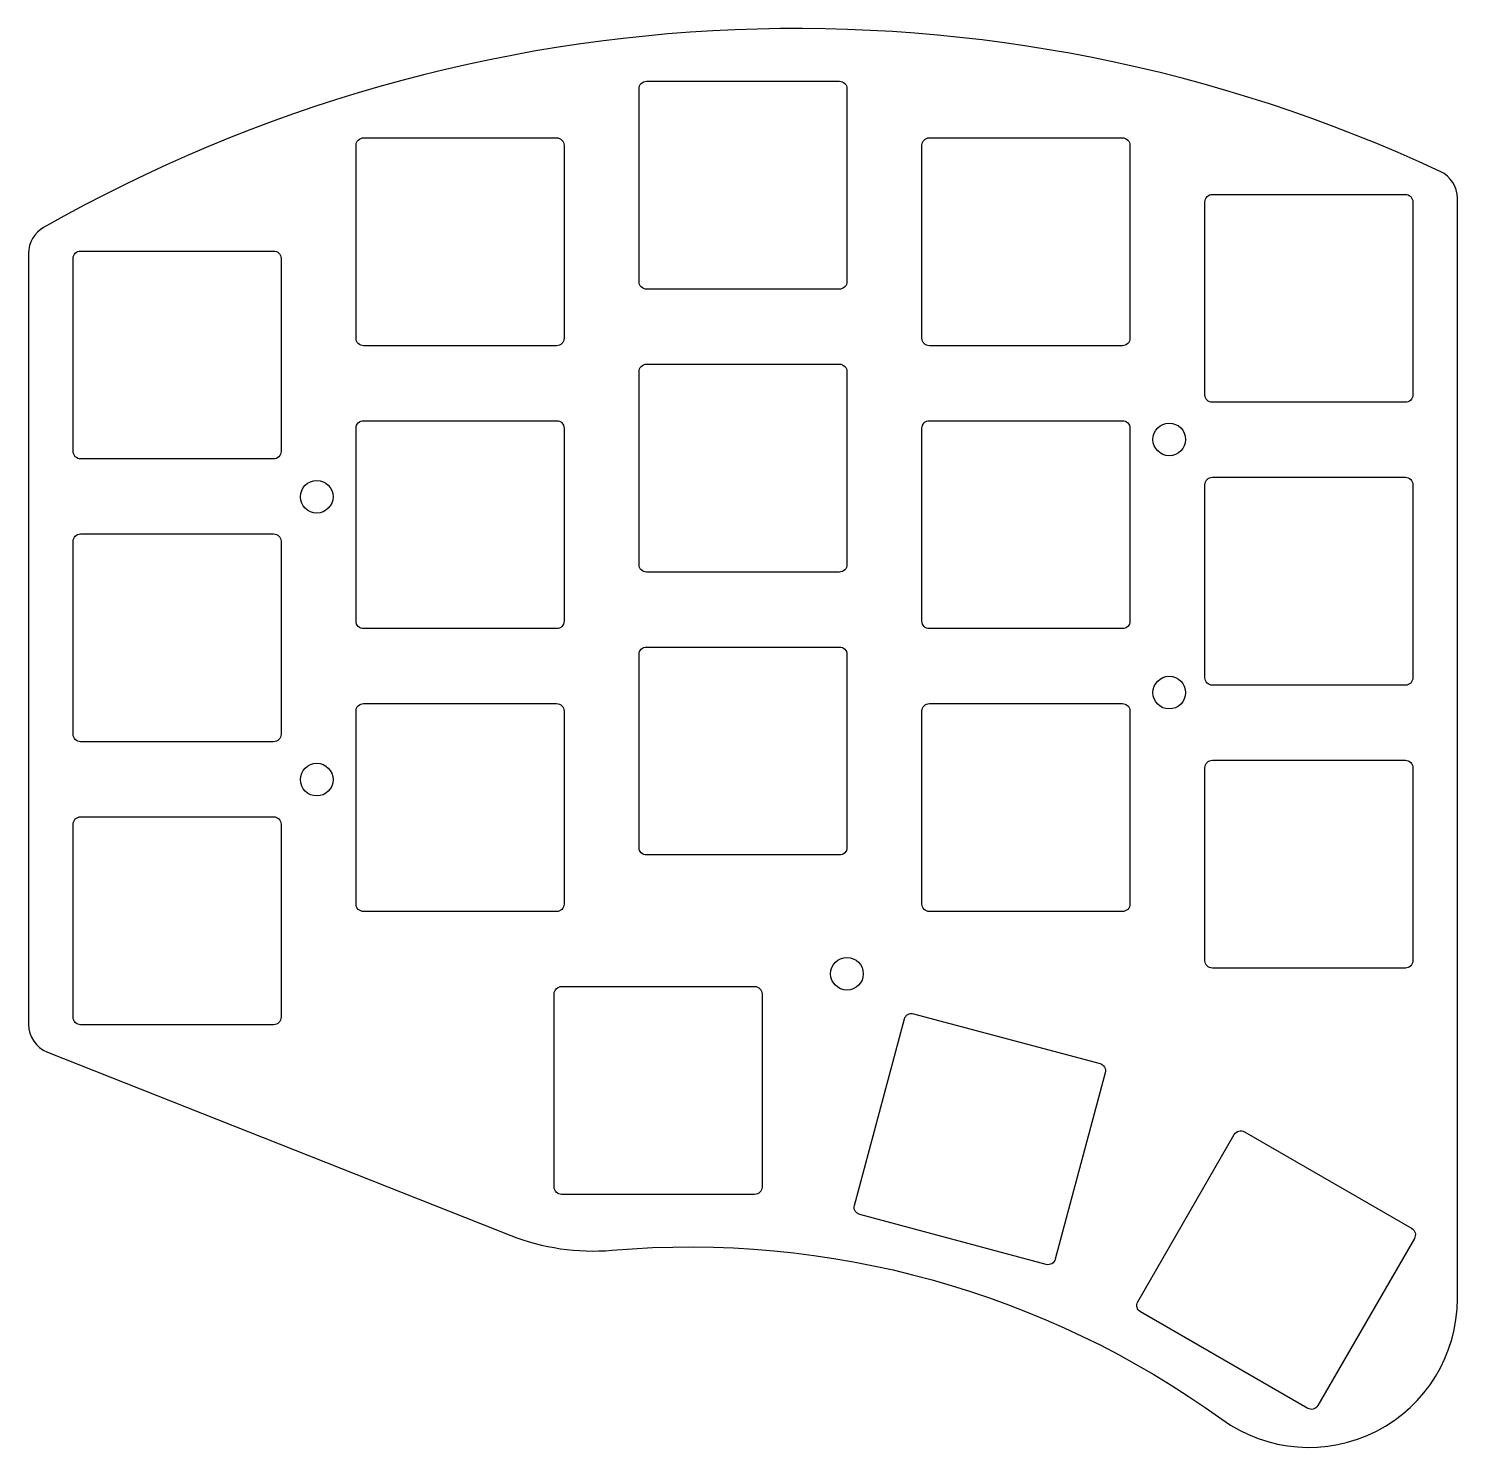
# Model space of a CAD drawing. Header units: millimetres. Extents: x -0.5 to 95.7, y -94.5 to 1.
import ezdxf

# ---------------------------------------------------------------- set-up
doc = ezdxf.new("R2010")
doc.units = ezdxf.units.MM
doc.layers.get('0').update_dxf_attribs({"linetype": 'CONTINUOUS'})

msp = doc.modelspace()

# ---------------------------------------------------------------- linework, layer by layer
for points in [[(-0.475, -14.111), (-0.475, -66.037, 0.307669), (0.789, -67.896), (31.987, -80.245, 0.116161), (38.791, -81.242, -0.179919), (79.863, -92.625, 0.612132), (95.725, -84.523), (95.725, -10.41, 0.291379), (94.571, -8.598, 0.243022), (0.537, -12.372, 0.269739)], [(41.125, -2.525), (54.125, -2.525, -0.414214), (54.625, -3.025), (54.625, -16.025, -0.414214), (54.125, -16.525), (41.125, -16.525, -0.414214), (40.625, -16.025), (40.625, -3.025, -0.414214)], [(22.075, -6.335), (35.075, -6.335, -0.414214), (35.575, -6.835), (35.575, -19.835, -0.414214), (35.075, -20.335), (22.075, -20.335, -0.414214), (21.575, -19.835), (21.575, -6.835, -0.414214)], [(60.175, -6.335), (73.175, -6.335, -0.414214), (73.675, -6.835), (73.675, -19.835, -0.414214), (73.175, -20.335), (60.175, -20.335, -0.414214), (59.675, -19.835), (59.675, -6.835, -0.414214)], [(79.225, -10.145), (92.225, -10.145, -0.414214), (92.725, -10.645), (92.725, -23.645, -0.414214), (92.225, -24.145), (79.225, -24.145, -0.414214), (78.725, -23.645), (78.725, -10.645, -0.414214)], [(3.025, -13.955), (16.025, -13.955, -0.414214), (16.525, -14.455), (16.525, -27.455, -0.414214), (16.025, -27.955), (3.025, -27.955, -0.414214), (2.525, -27.455), (2.525, -14.455, -0.414214)], [(41.125, -21.575), (54.125, -21.575, -0.414214), (54.625, -22.075), (54.625, -35.075, -0.414214), (54.125, -35.575), (41.125, -35.575, -0.414214), (40.625, -35.075), (40.625, -22.075, -0.414214)], [(22.075, -25.385), (35.075, -25.385, -0.414214), (35.575, -25.885), (35.575, -38.885, -0.414214), (35.075, -39.385), (22.075, -39.385, -0.414214), (21.575, -38.885), (21.575, -25.885, -0.414214)], [(60.175, -25.385), (73.175, -25.385, -0.414214), (73.675, -25.885), (73.675, -38.885, -0.414214), (73.175, -39.385), (60.175, -39.385, -0.414214), (59.675, -38.885), (59.675, -25.885, -0.414214)], [(79.225, -29.195), (92.225, -29.195, -0.414214), (92.725, -29.695), (92.725, -42.695, -0.414214), (92.225, -43.195), (79.225, -43.195, -0.414214), (78.725, -42.695), (78.725, -29.695, -0.414214)], [(3.025, -33.005), (16.025, -33.005, -0.414214), (16.525, -33.505), (16.525, -46.505, -0.414214), (16.025, -47.005), (3.025, -47.005, -0.414214), (2.525, -46.505), (2.525, -33.505, -0.414214)], [(41.125, -40.625), (54.125, -40.625, -0.414214), (54.625, -41.125), (54.625, -54.125, -0.414214), (54.125, -54.625), (41.125, -54.625, -0.414214), (40.625, -54.125), (40.625, -41.125, -0.414214)], [(22.075, -44.435), (35.075, -44.435, -0.414214), (35.575, -44.935), (35.575, -57.935, -0.414214), (35.075, -58.435), (22.075, -58.435, -0.414214), (21.575, -57.935), (21.575, -44.935, -0.414214)], [(60.175, -44.435), (73.175, -44.435, -0.414214), (73.675, -44.935), (73.675, -57.935, -0.414214), (73.175, -58.435), (60.175, -58.435, -0.414214), (59.675, -57.935), (59.675, -44.935, -0.414214)], [(79.225, -48.245), (92.225, -48.245, -0.414214), (92.725, -48.745), (92.725, -61.745, -0.414214), (92.225, -62.245), (79.225, -62.245, -0.414214), (78.725, -61.745), (78.725, -48.745, -0.414214)], [(3.025, -52.055), (16.025, -52.055, -0.414214), (16.525, -52.555), (16.525, -65.555, -0.414214), (16.025, -66.055), (3.025, -66.055, -0.414214), (2.525, -65.555), (2.525, -52.555, -0.414214)], [(35.41, -63.485), (48.41, -63.485, -0.414214), (48.91, -63.985), (48.91, -76.985, -0.414214), (48.41, -77.485), (35.41, -77.485, -0.414214), (34.91, -76.985), (34.91, -63.985, -0.414214)], [(59.104, -65.314), (71.661, -68.679, -0.414214), (72.014, -69.291), (68.65, -81.848, -0.414214), (68.037, -82.202), (55.48, -78.837, -0.414214), (55.127, -78.225), (58.491, -65.668, -0.414214)], [(81.386, -73.268), (92.644, -79.768, -0.414214), (92.827, -80.451), (86.327, -91.71, -0.414214), (85.644, -91.893), (74.386, -85.393, -0.414214), (74.203, -84.71), (80.703, -73.451, -0.414214)]]:
    msp.add_lwpolyline(points, format="xyb", close=True)
for centre in [(76.325, -26.645), (18.925, -30.505), (76.325, -43.695), (18.925, -49.555), (54.625, -62.625)]:
    msp.add_circle(centre, 1.1)

doc.saveas('drawing.dxf')
